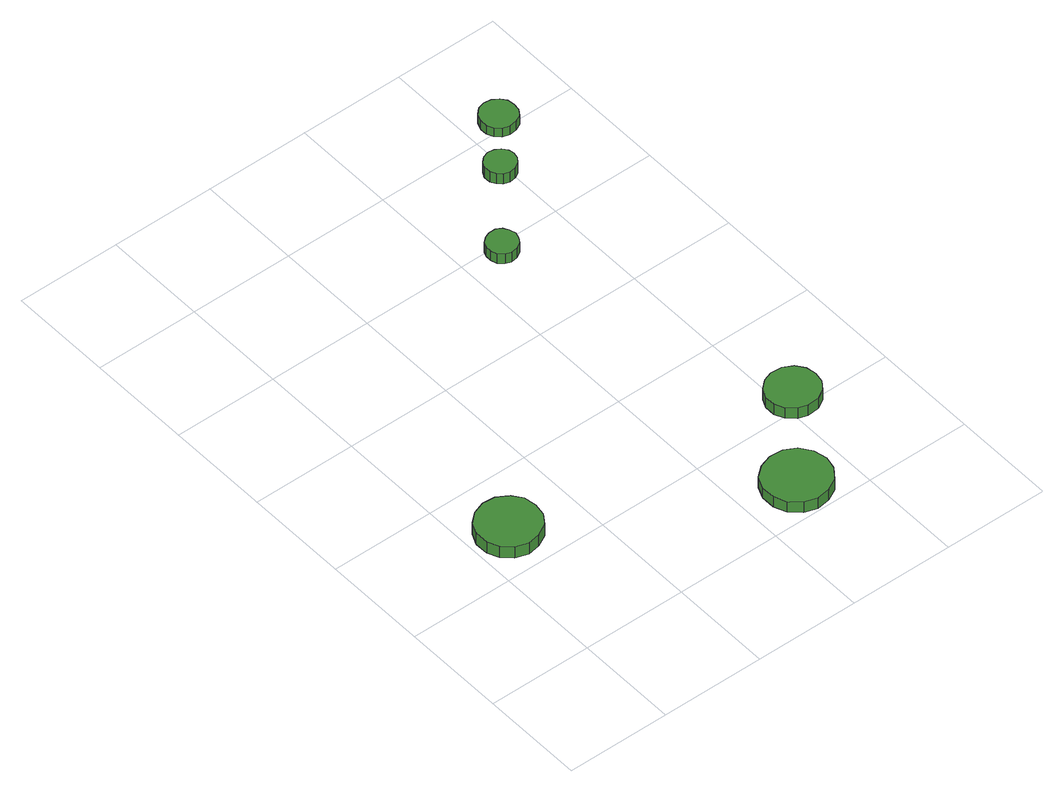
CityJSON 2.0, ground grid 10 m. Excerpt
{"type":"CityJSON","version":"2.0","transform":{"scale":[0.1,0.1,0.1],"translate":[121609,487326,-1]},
"CityObjects":{
"tree1":{"type":"SolitaryVegetationObject","attributes":{"function":"something"},"geometry":[{"type":"MultiSurface","lod":"1","boundaries":[[[0,1,2,3,4,5,6,7,8,9,10,11,12,13,14]],[[15,16,17,18,19,20,21,22,23,24,25,26,27,28,29]],[[0,29,28,1]],[[1,28,27,2]],[[2,27,26,3]],[[3,26,25,4]],[[4,25,24,5]],[[5,24,23,6]],[[6,23,22,7]],[[7,22,21,8]],[[8,21,20,9]],[[9,20,19,10]],[[10,19,18,11]],[[11,18,17,12]],[[12,17,16,13]],[[13,16,15,14]],[[14,15,29,0]]]}]},
"tree2":{"type":"SolitaryVegetationObject","attributes":{"function":"something"},"geometry":[{"type":"MultiSurface","lod":"1","boundaries":[[[30,31,32,33,34,35,36,37,38,39,40,41,42,43,44]],[[45,46,47,48,49,50,51,52,53,54,55,56,57,58,59]],[[30,59,58,31]],[[31,58,57,32]],[[32,57,56,33]],[[33,56,55,34]],[[34,55,54,35]],[[35,54,53,36]],[[36,53,52,37]],[[37,52,51,38]],[[38,51,50,39]],[[39,50,49,40]],[[40,49,48,41]],[[41,48,47,42]],[[42,47,46,43]],[[43,46,45,44]],[[44,45,59,30]]]}]},
"tree3":{"type":"SolitaryVegetationObject","attributes":{"function":"something"},"geometry":[{"type":"MultiSurface","lod":"1","boundaries":[[[60,61,62,63,64,65,66,67,68,69,70,71,72,73,74]],[[75,76,77,78,79,80,81,82,83,84,85,86,87,88,89]],[[60,89,88,61]],[[61,88,87,62]],[[62,87,86,63]],[[63,86,85,64]],[[64,85,84,65]],[[65,84,83,66]],[[66,83,82,67]],[[67,82,81,68]],[[68,81,80,69]],[[69,80,79,70]],[[70,79,78,71]],[[71,78,77,72]],[[72,77,76,73]],[[73,76,75,74]],[[74,75,89,60]]]}]},
"tree4":{"type":"SolitaryVegetationObject","attributes":{"function":"something"},"geometry":[{"type":"MultiSurface","lod":"1","boundaries":[[[90,91,92,93,94,95,96,97,98,99,100,101,102,103,104]],[[105,106,107,108,109,110,111,112,113,114,115,116,117,118,119]],[[90,119,118,91]],[[91,118,117,92]],[[92,117,116,93]],[[93,116,115,94]],[[94,115,114,95]],[[95,114,113,96]],[[96,113,112,97]],[[97,112,111,98]],[[98,111,110,99]],[[99,110,109,100]],[[100,109,108,101]],[[101,108,107,102]],[[102,107,106,103]],[[103,106,105,104]],[[104,105,119,90]]]}]},
"tree5":{"type":"SolitaryVegetationObject","attributes":{"function":"something"},"geometry":[{"type":"MultiSurface","lod":"1","boundaries":[[[120,121,122,123,124,125,126,127,128,129,130,131,132,133,134]],[[135,136,137,138,139,140,141,142,143,144,145,146,147,148,149]],[[120,149,148,121]],[[121,148,147,122]],[[122,147,146,123]],[[123,146,145,124]],[[124,145,144,125]],[[125,144,143,126]],[[126,143,142,127]],[[127,142,141,128]],[[128,141,140,129]],[[129,140,139,130]],[[130,139,138,131]],[[131,138,137,132]],[[132,137,136,133]],[[133,136,135,134]],[[134,135,149,120]]]}]},
"tree6":{"type":"SolitaryVegetationObject","attributes":{"function":"something"},"geometry":[{"type":"MultiSurface","lod":"1","boundaries":[[[150,151,152,153,154,155,156,157,158,159,160,161,162,163,164]],[[165,166,167,168,169,170,171,172,173,174,175,176,177,178,179]],[[150,179,178,151]],[[151,178,177,152]],[[152,177,176,153]],[[153,176,175,154]],[[154,175,174,155]],[[155,174,173,156]],[[156,173,172,157]],[[157,172,171,158]],[[158,171,170,159]],[[159,170,169,160]],[[160,169,168,161]],[[161,168,167,162]],[[162,167,166,163]],[[163,166,165,164]],[[164,165,179,150]]]}]}
},
"vertices":[
[64,142,20],[62,154,20],[55,163,20],[44,170,20],[32,171,20],[20,167,20],[11,159,20],[6,148,20],[6,135,20],[11,124,20],[20,116,20],[32,112,20],[44,114,20],[55,120,20],[62,130,20],[62,130,7],[55,120,7],[44,114,7],[32,112,7],[20,116,7],[11,124,7],[6,135,7],[6,148,7],[11,159,7],[20,167,7],[32,171,7],[44,170,7],[55,163,7],[62,154,7],[64,142,7],
[282,33,18],[279,46,18],[271,57,18],[260,63,18],[247,64,18],[235,60,18],[225,52,18],[220,40,18],[220,27,18],[225,15,18],[235,6,18],[247,2,18],[260,4,18],[271,10,18],[279,21,18],[279,21,6],[271,10,6],[260,4,6],[247,2,6],[235,6,6],[225,15,6],[220,27,6],[220,40,6],[225,52,6],[235,60,6],[247,64,6],[260,63,6],[271,57,6],[279,46,6],[282,33,6],
[337,113,18],[335,123,18],[329,131,18],[320,136,18],[309,137,18],[300,134,18],[292,127,18],[288,118,18],[288,108,18],[292,99,18],[300,92,18],[309,89,18],[320,90,18],[329,95,18],[335,103,18],[335,103,6],[329,95,6],[320,90,6],[309,89,6],[300,92,6],[292,99,6],[288,108,6],[288,118,6],[292,127,6],[300,134,6],[309,137,6],[320,136,6],[329,131,6],[335,123,6],[337,113,6],
[252,393,18],[250,399,18],[247,404,18],[242,407,18],[235,407,18],[230,405,18],[225,401,18],[223,396,18],[223,390,18],[225,384,18],[230,380,18],[235,378,18],[242,379,18],[247,382,18],[250,387,18],[250,387,7],[247,382,7],[242,379,7],[235,378,7],[230,380,7],[225,384,7],[223,390,7],[223,396,7],[225,401,7],[230,405,7],[235,407,7],[242,407,7],[247,404,7],[250,399,7],[252,393,7],
[308,463,20],[307,468,20],[303,473,20],[298,476,20],[292,477,20],[286,475,20],[282,471,20],[279,466,20],[279,459,20],[282,454,20],[286,450,20],[292,448,20],[298,449,20],[303,452,20],[307,457,20],[307,457,8],[303,452,8],[298,449,8],[292,448,8],[286,450,8],[282,454,8],[279,459,8],[279,466,8],[282,471,8],[286,475,8],[292,477,8],[298,476,8],[303,473,8],[307,468,8],[308,463,8],
[345,507,18],[344,514,18],[340,519,18],[334,523,18],[327,524,18],[320,522,18],[315,517,18],[312,510,18],[312,503,18],[315,497,18],[320,492,18],[327,490,18],[334,491,18],[340,494,18],[344,500,18],[344,500,8],[340,494,8],[334,491,8],[327,490,8],[320,492,8],[315,497,8],[312,503,8],[312,510,8],[315,517,8],[320,522,8],[327,524,8],[334,523,8],[340,519,8],[344,514,8],[345,507,8]
]}
